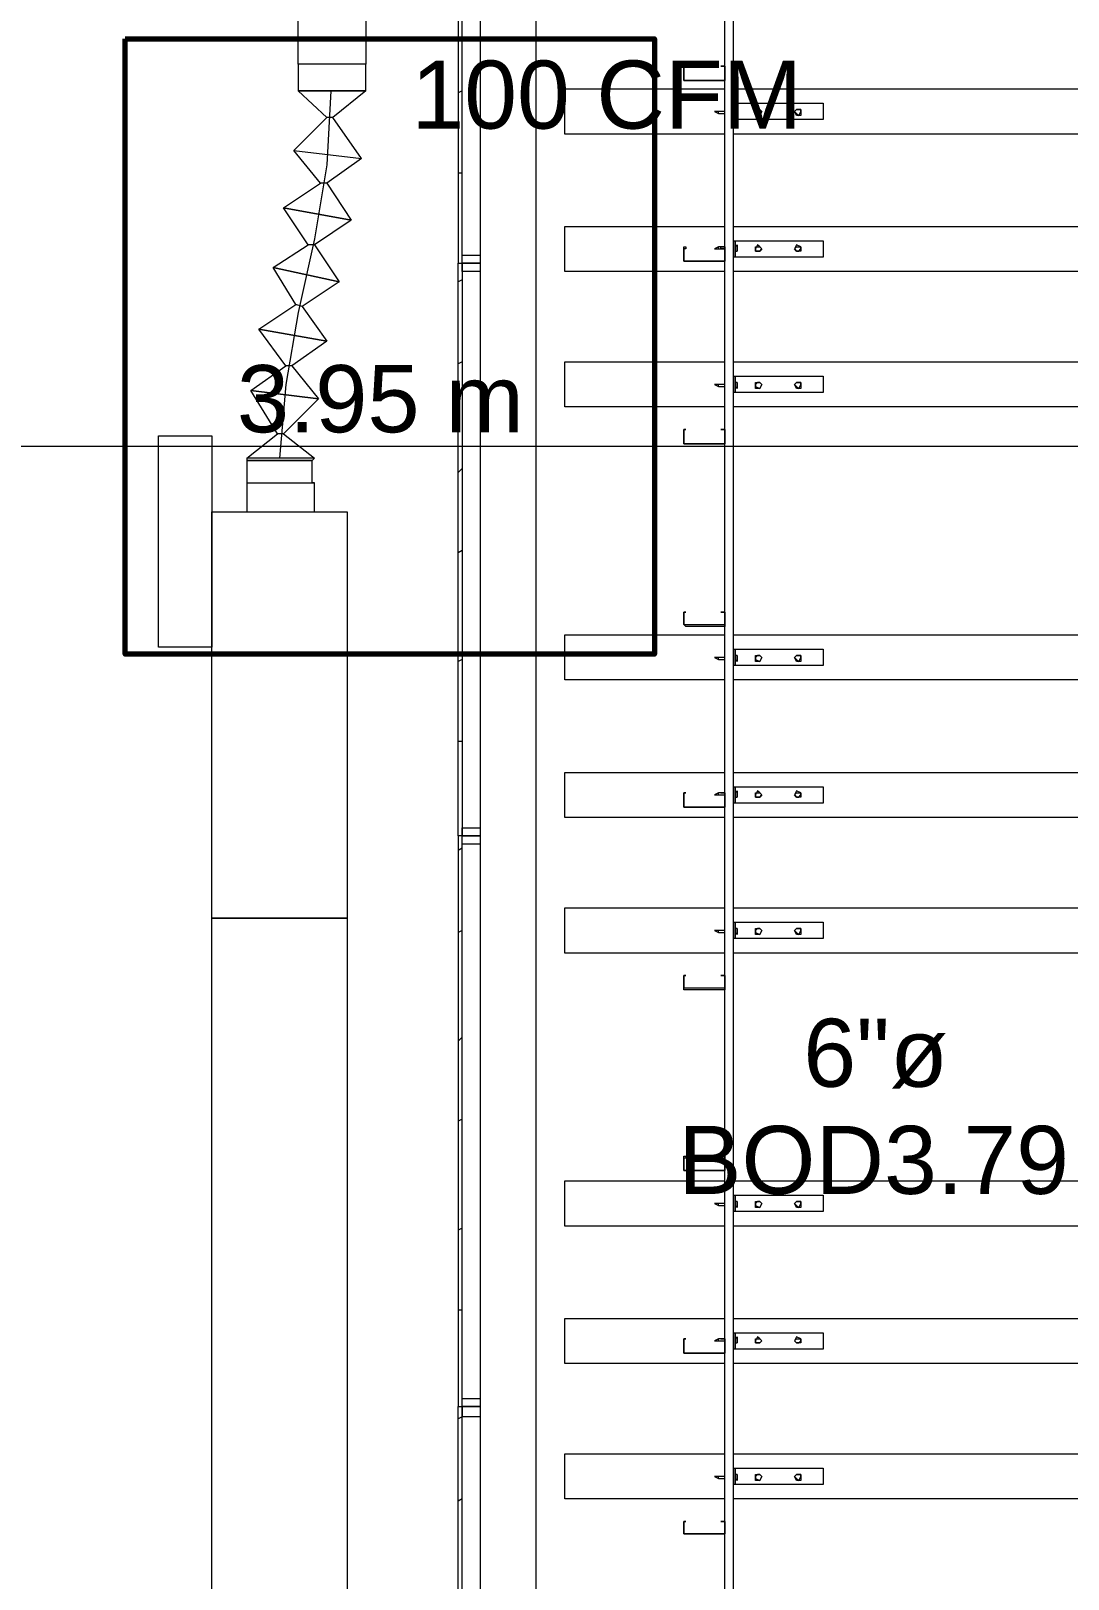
# Model space of a CAD drawing. Header units: metres. Extents: x -2 to 237, y -8 to 52.
# Drawn here: x 28.529 to 30.844, y 37.959 to 41.415 of the extents above; entities that cross this region are included whole.
import ezdxf

# ---------------------------------------------------------------- set-up
doc = ezdxf.new("R2010")
doc.units = ezdxf.units.M
doc.layers.add('HVAC - Ductos', color=5, linetype='Continuous', lineweight=0)
doc.layers.add('PDF2_Text', color=7, linetype='Continuous', lineweight=0)
doc.layers.add('PDF2_Geometry', color=7, linetype='Continuous', lineweight=0, true_color=0xaaaaaa)
doc.styles.add('PDF Helvetica', font='')
doc.styles.get('PDF Helvetica').set_extended_font_data('Helvetica')

msp = doc.modelspace()

# ---------------------------------------------------------------- linework, layer by layer
at = {"layer": 'HVAC - Ductos', "lineweight": 0}
for points in [[(29.276, 41.4414), (29.276, 41.3406), (29.2714, 41.3406), (29.2668, 41.3406), (29.253, 41.3406), (29.2393, 41.3406), (29.221, 41.3406), (29.198, 41.3406), (29.1797, 41.3406), (29.1614, 41.3406), (29.1476, 41.3406), (29.1339, 41.3406), (29.1248, 41.3406), (29.1248, 41.4414), (29.1339, 41.4414), (29.1476, 41.4414), (29.1614, 41.4414), (29.1797, 41.4414), (29.198, 41.4414), (29.221, 41.4414), (29.2393, 41.4414), (29.253, 41.4414), (29.2668, 41.4414), (29.2714, 41.4414)], [(29.1248, 41.281), (29.1339, 41.281), (29.1476, 41.281), (29.1614, 41.281), (29.1797, 41.281), (29.198, 41.281), (29.221, 41.281), (29.2393, 41.281), (29.253, 41.281), (29.2668, 41.281), (29.2714, 41.281), (29.276, 41.281), (29.2714, 41.281), (29.2668, 41.281), (29.253, 41.281), (29.2393, 41.281), (29.221, 41.281), (29.198, 41.281), (29.1797, 41.281), (29.1614, 41.281), (29.1476, 41.281), (29.1339, 41.281)], [(28.8132, 40.5113), (28.9323, 40.5113), (28.9323, 40.0394), (28.8132, 40.0394)], [(29.1568, 40.4563), (29.1476, 40.4563), (29.1385, 40.4563), (29.1202, 40.4563), (29.1018, 40.4563), (29.0835, 40.4563), (29.0651, 40.4563), (29.0469, 40.4563), (29.0331, 40.4563), (29.0193, 40.4563), (29.0147, 40.4563), (29.0102, 40.4563), (29.0147, 40.4563), (29.0193, 40.4563), (29.0331, 40.4563), (29.0469, 40.4563), (29.0651, 40.4563), (29.0835, 40.4563), (29.1018, 40.4563), (29.1202, 40.4563), (29.1385, 40.4563), (29.1476, 40.4563)], [(29.2347, 40.3418), (29.2347, 39.4346), (28.9323, 39.4346), (28.9323, 40.3418)], [(28.9323, 37.6019), (28.9323, 39.4346), (29.2347, 39.4346), (29.2347, 37.6019)]]:
    msp.add_lwpolyline(points, close=True, dxfattribs=at)
for points in [[(29.1889, 41.2215), (29.1248, 41.281), (29.276, 41.281), (29.276, 41.3406), (29.2714, 41.3406), (29.2668, 41.3406), (29.253, 41.3406), (29.2393, 41.3406), (29.221, 41.3406), (29.198, 41.3406), (29.1797, 41.3406), (29.1614, 41.3406), (29.1476, 41.3406), (29.1339, 41.3406), (29.1248, 41.3406), (29.1248, 41.281), (29.276, 41.281), (29.2026, 41.2215), (29.1889, 41.2215), (29.1156, 41.1481), (29.2668, 41.1298), (29.2026, 41.2215)], [(29.198, 41.281), (29.1889, 41.1161), (29.1614, 40.9511), (29.1248, 40.7862), (29.0973, 40.6259), (29.0835, 40.4609)], [(29.1889, 41.0749), (29.2438, 40.9924), (29.0927, 41.0198), (29.1751, 41.0749), (29.1156, 41.1481), (29.2668, 41.1298), (29.1889, 41.0749), (29.1751, 41.0749)], [(29.1614, 40.9374), (29.2164, 40.8549), (29.0697, 40.887), (29.1476, 40.9374), (29.0927, 41.0198), (29.2438, 40.9924), (29.1614, 40.9374), (29.1476, 40.9374)], [(29.1339, 40.8), (29.1889, 40.7221), (29.0377, 40.7495), (29.1202, 40.8046), (29.0697, 40.887), (29.2164, 40.8549), (29.1339, 40.8), (29.1202, 40.8046)], [(29.111, 40.6671), (29.1705, 40.5937), (29.0193, 40.6121), (29.0973, 40.6671), (29.0377, 40.7495), (29.1889, 40.7221), (29.111, 40.6671), (29.0973, 40.6671)], [(29.0927, 40.5159), (29.1614, 40.4609), (29.0102, 40.4609), (29.0789, 40.5159), (29.0193, 40.6121), (29.1705, 40.5937), (29.0927, 40.5159), (29.0789, 40.5159)], [(24.7996, 40.4884), (27.3333, 40.4884), (31.521, 40.4884)], [(29.1614, 40.3418), (29.1614, 40.4059), (29.1568, 40.4059), (29.1568, 40.4563), (29.1614, 40.4609), (29.1568, 40.4609), (29.1385, 40.4609), (29.1156, 40.4609), (29.0835, 40.4609), (29.056, 40.4609), (29.0285, 40.4609), (29.0147, 40.4609), (29.0102, 40.4609)], [(29.1614, 40.4609), (29.1568, 40.4609), (29.1385, 40.4609), (29.1156, 40.4609), (29.0835, 40.4609), (29.056, 40.4609), (29.0285, 40.4609), (29.0147, 40.4609), (29.0102, 40.4609), (29.0102, 40.4563), (29.0147, 40.4563), (29.0331, 40.4563), (29.056, 40.4563), (29.0835, 40.4563), (29.111, 40.4563), (29.1385, 40.4563), (29.1522, 40.4563), (29.1568, 40.4563), (29.1522, 40.4563), (29.1385, 40.4563), (29.111, 40.4563), (29.0835, 40.4563), (29.056, 40.4563), (29.0331, 40.4563), (29.0147, 40.4563), (29.0102, 40.4563), (29.0102, 40.4059), (29.0102, 40.3418), (29.0193, 40.3418), (29.0285, 40.3418), (29.0469, 40.3418), (29.0651, 40.3418), (29.0835, 40.3418), (29.1018, 40.3418), (29.1156, 40.3418), (29.1339, 40.3418), (29.1431, 40.3418), (29.1522, 40.3418), (29.1568, 40.3418)], [(29.0102, 40.4059), (29.0193, 40.4059), (29.0285, 40.4059), (29.0469, 40.4059), (29.0651, 40.4059), (29.0835, 40.4059), (29.1064, 40.4059), (29.1248, 40.4059), (29.1385, 40.4059), (29.1522, 40.4059), (29.1568, 40.4059), (29.1614, 40.4059)], [(29.0331, 40.4059), (29.0469, 40.4059), (29.0651, 40.4059), (29.0835, 40.4059), (29.1018, 40.4059), (29.1202, 40.4059), (29.1385, 40.4059), (29.1476, 40.4059)]]:
    msp.add_lwpolyline(points, dxfattribs=at)
at = {"layer": 'PDF2_Geometry', "lineweight": 0}
for points in [[(29.5325, 35.8517), (29.5325, 42.1745), (29.5325, 42.2981), (29.5325, 43.6452), (29.6562, 43.6452), (29.6562, 44.9235), (33.2024, 44.9235), (33.2024, 43.6452), (33.3262, 43.6452), (33.3262, 44.9235), (33.3262, 45.0471)], [(29.4913, 43.3703), (29.4913, 42.2111), (29.5325, 42.2111), (29.4913, 42.2111), (29.4913, 42.1928), (29.5325, 42.1928), (29.4913, 42.1928), (29.4913, 42.1745), (29.4821, 42.1745), (29.4821, 40.8962), (29.4913, 40.8962), (29.4913, 40.9144), (29.5325, 40.9144)], [(29.4821, 37.0658), (29.4821, 38.3441), (29.4913, 38.3441), (29.4913, 39.6179), (29.4821, 39.6179), (29.4821, 40.8962), (29.4913, 40.8962), (29.4913, 42.1745), (29.5325, 42.1745), (29.5325, 42.1653), (29.5325, 42.1745), (29.6562, 42.1745), (33.3262, 42.1745), (33.3262, 35.8517)], [(29.6562, 37.2583), (29.6562, 42.1745)], [(29.9906, 41.336), (29.9906, 41.336)], [(30.0686, 41.336), (30.0686, 41.336)], [(29.4913, 41.281), (29.4821, 41.2764)], [(30.0777, 41.1848), (29.7203, 41.1848), (29.7203, 41.2856), (30.0777, 41.2856)], [(30.0961, 41.2856), (32.7901, 41.2856)], [(30.0777, 41.2352), (30.064, 41.2352), (30.0549, 41.2352), (30.064, 41.2306), (30.0777, 41.2306)], [(30.064, 41.2306), (30.064, 41.2352)], [(30.0961, 41.2536), (30.1007, 41.2536), (30.2976, 41.2536), (30.2976, 41.2169), (30.1007, 41.2169), (30.0961, 41.2169)], [(30.1052, 41.2398), (30.1007, 41.2398)], [(30.1007, 41.2306), (30.1052, 41.226)], [(32.7901, 41.1848), (30.0961, 41.1848)], [(29.4913, 41.0977), (29.4821, 41.0977)], [(30.0777, 40.8778), (29.7203, 40.8778), (29.7203, 40.9787), (30.0777, 40.9787)], [(30.0961, 40.9787), (32.7901, 40.9787)], [(30.0777, 40.9328), (30.064, 40.9328), (30.0549, 40.9282), (30.064, 40.9282), (30.0777, 40.9282)], [(30.064, 40.9282), (30.064, 40.9328)], [(30.0961, 40.9466), (30.1007, 40.9466), (30.2976, 40.9466), (30.2976, 40.9099), (30.1007, 40.9099), (30.0961, 40.9099)], [(30.1052, 40.9374), (30.1007, 40.9328)], [(30.1007, 40.9236), (30.1052, 40.9236)], [(29.5325, 40.8778), (29.4913, 40.8778), (29.4913, 40.8962), (29.5325, 40.8962), (29.4913, 40.8962), (29.4913, 39.6179), (29.4821, 39.6179), (29.4821, 38.3441), (29.4913, 38.3441), (29.4913, 38.3625), (29.5325, 38.3625)], [(30.0777, 40.9008), (30.0777, 40.9008)], [(30.0777, 40.9008), (30.0777, 40.9008)], [(29.4913, 40.8595), (29.4821, 40.8549)], [(32.7901, 40.8778), (30.0961, 40.8778)], [(29.4913, 40.6762), (29.4821, 40.6717)], [(30.0777, 40.5755), (29.7203, 40.5755), (29.7203, 40.6762), (30.0777, 40.6762)], [(30.0961, 40.6762), (32.7901, 40.6762)], [(30.0961, 40.6441), (30.1007, 40.6441), (30.2976, 40.6441), (30.2976, 40.6075), (30.1007, 40.6075), (30.0961, 40.6075)], [(30.0777, 40.6259), (30.064, 40.6259), (30.0549, 40.6259), (30.064, 40.6213), (30.0777, 40.6213)], [(30.064, 40.6213), (30.064, 40.6259)], [(30.1052, 40.6304), (30.1007, 40.6304)], [(30.1007, 40.6213), (30.1052, 40.6167)], [(32.7901, 40.5755), (30.0961, 40.5755)], [(29.9906, 40.5251), (29.9906, 40.5251)], [(30.0686, 40.5251), (30.0686, 40.5251)], [(29.4913, 40.438), (29.4821, 40.4289)], [(29.4913, 40.2548), (29.4821, 40.2502)], [(29.9906, 40.1173), (29.9906, 40.1173)], [(30.0686, 40.1173), (30.0686, 40.1173)], [(30.0777, 40.0897), (30.0777, 40.0897)], [(30.0777, 39.9661), (29.7203, 39.9661), (29.7203, 40.0669), (30.0777, 40.0669)], [(30.0961, 40.0669), (32.7901, 40.0669)], [(30.0777, 40.0165), (30.064, 40.0165), (30.0549, 40.0165), (30.064, 40.0119), (30.0777, 40.0119)], [(30.064, 40.0119), (30.064, 40.0165)], [(30.0961, 40.0348), (30.1007, 40.0348), (30.2976, 40.0348), (30.2976, 39.9981), (30.1007, 39.9981), (30.0961, 39.9981)], [(30.1052, 40.0211), (30.1007, 40.0211)], [(29.4913, 40.0119), (29.4821, 40.0073)], [(30.1007, 40.0119), (30.1052, 40.0073)], [(32.7901, 39.9661), (30.0961, 39.9661)], [(29.4913, 39.8286), (29.4821, 39.8286)], [(30.0777, 39.6591), (29.7203, 39.6591), (29.7203, 39.7599), (30.0777, 39.7599)], [(30.0961, 39.7599), (32.7901, 39.7599)], [(29.9906, 39.7141), (29.9906, 39.7141)], [(30.0777, 39.7141), (30.064, 39.7141), (30.0549, 39.7095), (30.064, 39.7095), (30.0777, 39.7095)], [(30.064, 39.7095), (30.064, 39.7141)], [(30.0686, 39.7141), (30.0686, 39.7141)], [(30.0961, 39.7278), (30.1007, 39.7278), (30.2976, 39.7278), (30.2976, 39.6912), (30.1007, 39.6912), (30.0961, 39.6912)], [(30.1052, 39.7186), (30.1007, 39.7141)], [(30.1007, 39.7049), (30.1052, 39.7049)], [(30.0777, 39.682), (30.0777, 39.682)], [(30.0777, 39.682), (30.0777, 39.682)], [(29.5325, 39.5996), (29.4913, 39.5996), (29.4913, 39.6179), (29.5325, 39.6179), (29.4913, 39.6179), (29.4913, 39.6362), (29.5325, 39.6362)], [(32.7901, 39.6591), (30.0961, 39.6591)], [(29.4913, 39.5904), (29.4821, 39.5858)], [(30.0777, 39.3567), (29.7203, 39.3567), (29.7203, 39.4575), (30.0777, 39.4575)], [(30.0961, 39.4575), (32.7901, 39.4575)], [(29.4913, 39.4071), (29.4821, 39.4025)], [(30.0777, 39.4071), (30.064, 39.4071), (30.0549, 39.4071), (30.064, 39.4025), (30.0777, 39.4025)], [(30.064, 39.4025), (30.064, 39.4071)], [(30.0961, 39.4255), (30.1007, 39.4255), (30.2976, 39.4255), (30.2976, 39.3888), (30.1007, 39.3888), (30.0961, 39.3888)], [(30.1052, 39.4117), (30.1007, 39.4117)], [(30.1007, 39.4025), (30.1052, 39.3979)], [(32.7901, 39.3567), (30.0961, 39.3567)], [(29.9906, 39.3063), (29.9906, 39.3063)], [(30.0686, 39.3063), (30.0686, 39.3063)], [(30.0777, 39.2788), (30.0777, 39.2788)], [(29.4913, 39.1688), (29.4821, 39.1597)], [(29.4913, 38.9856), (29.4821, 38.981)], [(30.0777, 38.7473), (29.7203, 38.7473), (29.7203, 38.8481), (30.0777, 38.8481)], [(30.0777, 38.8711), (30.0777, 38.8711)], [(30.0777, 38.8711), (30.0777, 38.8711)], [(30.0961, 38.8481), (32.7901, 38.8481)], [(30.0961, 38.8161), (30.1007, 38.8161), (30.2976, 38.8161), (30.2976, 38.7795), (30.1007, 38.7795), (30.0961, 38.7795)], [(30.0777, 38.7977), (30.064, 38.7977), (30.0549, 38.7977), (30.064, 38.7931), (30.0777, 38.7931)], [(30.064, 38.7977), (30.064, 38.7977)], [(30.064, 38.7931), (30.064, 38.7977)], [(30.1052, 38.8023), (30.1007, 38.8023)], [(30.1007, 38.7931), (30.1052, 38.7886)], [(29.4913, 38.7428), (29.4821, 38.7382)], [(32.7901, 38.7473), (30.0961, 38.7473)], [(29.4913, 38.5595), (29.4821, 38.5595)], [(30.0777, 38.4403), (29.7203, 38.4403), (29.7203, 38.5412), (30.0777, 38.5412)], [(30.0961, 38.5412), (32.7901, 38.5412)], [(29.9906, 38.4954), (29.9906, 38.4954)], [(30.0777, 38.4954), (30.064, 38.4954), (30.0549, 38.4908), (30.064, 38.4908), (30.0777, 38.4908)], [(30.064, 38.4908), (30.064, 38.4954)], [(30.0686, 38.4954), (30.0686, 38.4954)], [(30.0961, 38.5091), (30.1007, 38.5091), (30.2976, 38.5091), (30.2976, 38.4724), (30.1007, 38.4724), (30.0961, 38.4724)], [(30.1052, 38.5), (30.1007, 38.4954)], [(30.064, 38.4908), (30.064, 38.4908)], [(30.1007, 38.4862), (30.1052, 38.4862)], [(32.7901, 38.4403), (30.0961, 38.4403)], [(29.4821, 36.8597), (29.4821, 37.0658), (29.4913, 37.0658), (29.4913, 38.3441), (29.5325, 38.3441), (29.4913, 38.3441), (29.4913, 38.3213), (29.4821, 38.3167)], [(29.5325, 38.3213), (29.4913, 38.3213)], [(30.0777, 38.138), (29.7203, 38.138), (29.7203, 38.2388), (30.0777, 38.2388)], [(30.0961, 38.2388), (32.7901, 38.2388)], [(30.0777, 38.1884), (30.064, 38.1884), (30.0549, 38.1884), (30.064, 38.1838), (30.0777, 38.1838)], [(30.064, 38.1884), (30.064, 38.1884)], [(30.064, 38.1838), (30.064, 38.1884)], [(30.0961, 38.2067), (30.1007, 38.2067), (30.2976, 38.2067), (30.2976, 38.17), (30.1007, 38.17), (30.0961, 38.17)], [(30.1052, 38.193), (30.1007, 38.193)], [(30.1007, 38.1838), (30.1052, 38.1792)], [(29.4913, 38.138), (29.4821, 38.1334)], [(32.7901, 38.138), (30.0961, 38.138)], [(29.9906, 38.0876), (29.9906, 38.0876)], [(30.0686, 38.0876), (30.0686, 38.0876)], [(30.0777, 38.0601), (30.0777, 38.0601)], [(30.0777, 38.0601), (30.0777, 38.0601)]]:
    msp.add_lwpolyline(points, dxfattribs=at)
for points in [[(30.0777, 42.1653), (30.0961, 42.1653), (30.0961, 37.2583), (30.0777, 37.2583)], [(29.9861, 41.3085), (29.9861, 41.3039), (29.9906, 41.3039), (30.0777, 41.3039), (30.0777, 41.3085), (30.0777, 41.336), (30.0686, 41.336), (30.0777, 41.336), (30.0777, 41.3085), (30.0777, 41.3039), (29.9906, 41.3039), (29.9861, 41.3039), (29.9861, 41.3085), (29.9861, 41.336)], [(29.9906, 41.336), (29.9861, 41.336)], [(30.1007, 41.2536), (30.1007, 41.2169)], [(30.1052, 41.2352), (30.1052, 41.2306), (30.1052, 41.226), (30.1052, 41.2306), (30.1052, 41.2352), (30.1052, 41.2398), (30.1052, 41.2352), (30.1052, 41.226), (30.1052, 41.2352), (30.1052, 41.2398)], [(30.1465, 41.2352), (30.1465, 41.2306), (30.1556, 41.226), (30.1602, 41.2352), (30.1556, 41.2398), (30.1511, 41.2398)], [(30.1602, 41.2352), (30.1556, 41.226), (30.1465, 41.226), (30.1465, 41.2352), (30.1465, 41.2398), (30.1556, 41.2398)], [(30.2335, 41.2352), (30.2381, 41.2306), (30.2427, 41.226), (30.2473, 41.2352), (30.2473, 41.2398), (30.2381, 41.2398)], [(30.2473, 41.2352), (30.2473, 41.226), (30.2381, 41.226), (30.2335, 41.2352), (30.2381, 41.2398), (30.2473, 41.2398)], [(29.9906, 40.9328), (29.9906, 40.9282), (29.9861, 40.9282), (29.9861, 40.9008), (29.9906, 40.9008), (30.0777, 40.9008), (30.0777, 40.9282), (30.0686, 40.9282), (30.0686, 40.9328), (30.0777, 40.9328), (30.0777, 40.9008), (29.9906, 40.9008), (29.9861, 40.9008), (29.9861, 40.9328)], [(30.1007, 40.9466), (30.1007, 40.9099)], [(30.1052, 40.9282), (30.1052, 40.9236), (30.1052, 40.9282), (30.1052, 40.9328), (30.1052, 40.9374), (30.1052, 40.9328), (30.1052, 40.9282), (30.1052, 40.9236), (30.1052, 40.9282), (30.1052, 40.9328)], [(30.1465, 40.9282), (30.1465, 40.9236), (30.1556, 40.9236), (30.1602, 40.9282), (30.1556, 40.9328), (30.1511, 40.9374)], [(30.1602, 40.9282), (30.1556, 40.9236), (30.1465, 40.9236), (30.1465, 40.9282), (30.1465, 40.9328), (30.1556, 40.9328)], [(30.2335, 40.9282), (30.2381, 40.9236), (30.2427, 40.9236), (30.2473, 40.9282), (30.2473, 40.9328), (30.2381, 40.9374)], [(30.2473, 40.9282), (30.2473, 40.9236), (30.2381, 40.9236), (30.2335, 40.9282), (30.2381, 40.9328), (30.2473, 40.9328)], [(30.1007, 40.6441), (30.1007, 40.6075)], [(30.1052, 40.6259), (30.1052, 40.6213), (30.1052, 40.6167), (30.1052, 40.6213), (30.1052, 40.6259), (30.1052, 40.6304), (30.1052, 40.6259), (30.1052, 40.6167), (30.1052, 40.6259), (30.1052, 40.6304)], [(30.1465, 40.6259), (30.1465, 40.6213), (30.1556, 40.6167), (30.1602, 40.6259), (30.1556, 40.6304), (30.1511, 40.6304)], [(30.1602, 40.6259), (30.1556, 40.6167), (30.1465, 40.6167), (30.1465, 40.6259), (30.1465, 40.6304), (30.1556, 40.6304)], [(30.2335, 40.6259), (30.2381, 40.6213), (30.2427, 40.6167), (30.2473, 40.6259), (30.2473, 40.6304), (30.2381, 40.6304)], [(30.2473, 40.6259), (30.2473, 40.6167), (30.2381, 40.6167), (30.2335, 40.6259), (30.2381, 40.6304), (30.2473, 40.6304)], [(29.9861, 40.4975), (29.9861, 40.493), (29.9906, 40.493), (30.0777, 40.493), (30.0777, 40.4975), (30.0777, 40.5251), (30.0686, 40.5251), (30.0777, 40.5251), (30.0777, 40.4975), (30.0777, 40.493), (29.9906, 40.493), (29.9861, 40.493), (29.9861, 40.4975), (29.9861, 40.5251)], [(29.9906, 40.5251), (29.9861, 40.5251)], [(29.9861, 40.0897), (29.9906, 40.0897), (30.0777, 40.0897), (30.0777, 40.1173), (30.0686, 40.1173), (30.0777, 40.1173), (30.0777, 40.0897), (30.0777, 40.0852), (29.9906, 40.0852), (29.9861, 40.0897), (29.9861, 40.1173)], [(29.9906, 40.1173), (29.9861, 40.1173)], [(30.1007, 40.0348), (30.1007, 39.9981)], [(30.1052, 40.0165), (30.1052, 40.0119), (30.1052, 40.0073), (30.1052, 40.0119), (30.1052, 40.0165), (30.1052, 40.0211), (30.1052, 40.0165), (30.1052, 40.0073), (30.1052, 40.0165), (30.1052, 40.0211)], [(30.1465, 40.0165), (30.1465, 40.0119), (30.1556, 40.0073), (30.1602, 40.0165), (30.1556, 40.0211), (30.1511, 40.0211)], [(30.1602, 40.0165), (30.1556, 40.0073), (30.1465, 40.0073), (30.1465, 40.0165), (30.1465, 40.0211), (30.1556, 40.0211)], [(30.2335, 40.0165), (30.2381, 40.0119), (30.2427, 40.0073), (30.2473, 40.0165), (30.2473, 40.0211), (30.2381, 40.0211)], [(30.2473, 40.0165), (30.2473, 40.0073), (30.2381, 40.0073), (30.2335, 40.0165), (30.2381, 40.0211), (30.2473, 40.0211)], [(29.9861, 39.682), (29.9906, 39.682), (30.0777, 39.682), (30.0777, 39.7141), (30.0686, 39.7141), (30.0777, 39.7141), (30.0777, 39.682), (29.9906, 39.682), (29.9861, 39.682), (29.9861, 39.7141)], [(29.9906, 39.7141), (29.9861, 39.7141)], [(30.1007, 39.7278), (30.1007, 39.6912)], [(30.1052, 39.7095), (30.1052, 39.7049), (30.1052, 39.7095), (30.1052, 39.7141), (30.1052, 39.7186), (30.1052, 39.7141), (30.1052, 39.7095), (30.1052, 39.7049), (30.1052, 39.7095), (30.1052, 39.7141)], [(30.1465, 39.7095), (30.1465, 39.7049), (30.1556, 39.7049), (30.1602, 39.7095), (30.1556, 39.7141), (30.1511, 39.7186)], [(30.1602, 39.7095), (30.1556, 39.7049), (30.1465, 39.7049), (30.1465, 39.7095), (30.1465, 39.7141), (30.1556, 39.7141)], [(30.2335, 39.7095), (30.2381, 39.7049), (30.2427, 39.7049), (30.2473, 39.7095), (30.2473, 39.7141), (30.2381, 39.7186)], [(30.2473, 39.7095), (30.2473, 39.7049), (30.2381, 39.7049), (30.2335, 39.7095), (30.2381, 39.7141), (30.2473, 39.7141)], [(30.1007, 39.4255), (30.1007, 39.3888)], [(30.1052, 39.4071), (30.1052, 39.3979), (30.1052, 39.4071), (30.1052, 39.4117), (30.1052, 39.4071), (30.1052, 39.3979), (30.1052, 39.4071), (30.1052, 39.4117)], [(30.1465, 39.4071), (30.1465, 39.4025), (30.1556, 39.3979), (30.1602, 39.4071), (30.1556, 39.4117), (30.1511, 39.4117)], [(30.1602, 39.4071), (30.1556, 39.3979), (30.1465, 39.3979), (30.1465, 39.4071), (30.1465, 39.4117), (30.1556, 39.4117)], [(30.2335, 39.4071), (30.2381, 39.4025), (30.2427, 39.3979), (30.2473, 39.4071), (30.2473, 39.4117), (30.2381, 39.4117)], [(30.2473, 39.4071), (30.2473, 39.3979), (30.2381, 39.3979), (30.2335, 39.4071), (30.2381, 39.4117), (30.2473, 39.4117)], [(29.9861, 39.2788), (29.9906, 39.2788), (30.0777, 39.2788), (30.0777, 39.3063), (30.0686, 39.3063), (30.0777, 39.3063), (30.0777, 39.2788), (30.0777, 39.2742), (29.9906, 39.2742), (29.9861, 39.2742), (29.9861, 39.2788), (29.9861, 39.3063)], [(29.9906, 39.3063), (29.9861, 39.3063)], [(29.9906, 38.9031), (29.9906, 38.8985), (29.9861, 38.8985), (29.9861, 38.8711), (29.9906, 38.8711), (30.0777, 38.8711), (30.0777, 38.8985), (30.0686, 38.8985), (30.0686, 38.9031), (30.0777, 38.9031), (30.0777, 38.8711), (29.9906, 38.8711), (29.9861, 38.8711), (29.9861, 38.9031)], [(30.1007, 38.8161), (30.1007, 38.7795)], [(30.1052, 38.7977), (30.1052, 38.8023), (30.1052, 38.7977), (30.1052, 38.7931), (30.1052, 38.7886), (30.1052, 38.7931), (30.1052, 38.7977), (30.1052, 38.8023), (30.1052, 38.7977), (30.1052, 38.7886)], [(30.1602, 38.7977), (30.1556, 38.8023), (30.1511, 38.8023), (30.1465, 38.7977), (30.1465, 38.7931), (30.1556, 38.7886)], [(30.1465, 38.7977), (30.1465, 38.8023), (30.1556, 38.8023), (30.1602, 38.7977), (30.1556, 38.7886), (30.1465, 38.7886)], [(30.2473, 38.7977), (30.2473, 38.8023), (30.2381, 38.8023), (30.2335, 38.7977), (30.2381, 38.7931), (30.2427, 38.7886)], [(30.2335, 38.7977), (30.2381, 38.8023), (30.2473, 38.8023), (30.2473, 38.7977), (30.2473, 38.7886), (30.2381, 38.7886)], [(29.9861, 38.4679), (29.9861, 38.4633), (29.9906, 38.4633), (30.0777, 38.4633), (30.0777, 38.4679), (30.0777, 38.4954), (30.0686, 38.4954), (30.0777, 38.4954), (30.0777, 38.4679), (30.0777, 38.4633), (29.9906, 38.4633), (29.9861, 38.4633), (29.9861, 38.4679), (29.9861, 38.4954)], [(29.9906, 38.4954), (29.9861, 38.4954)], [(30.1007, 38.5091), (30.1007, 38.4724)], [(30.1052, 38.4908), (30.1052, 38.4954), (30.1052, 38.5), (30.1052, 38.4954), (30.1052, 38.4908), (30.1052, 38.4862), (30.1052, 38.4908), (30.1052, 38.4954), (30.1052, 38.4908), (30.1052, 38.4862)], [(30.1602, 38.4908), (30.1556, 38.4954), (30.1511, 38.5), (30.1465, 38.4908), (30.1465, 38.4862), (30.1556, 38.4862)], [(30.1465, 38.4908), (30.1465, 38.4954), (30.1556, 38.4954), (30.1602, 38.4908), (30.1556, 38.4862), (30.1465, 38.4862)], [(30.2473, 38.4908), (30.2473, 38.4954), (30.2381, 38.5), (30.2335, 38.4908), (30.2381, 38.4862), (30.2427, 38.4862)], [(30.2335, 38.4908), (30.2381, 38.4954), (30.2473, 38.4954), (30.2473, 38.4908), (30.2473, 38.4862), (30.2381, 38.4862)], [(30.1007, 38.2067), (30.1007, 38.17)], [(30.1052, 38.1884), (30.1052, 38.193), (30.1052, 38.1884), (30.1052, 38.1838), (30.1052, 38.1792), (30.1052, 38.1838), (30.1052, 38.1884), (30.1052, 38.193), (30.1052, 38.1884), (30.1052, 38.1792)], [(30.1602, 38.1884), (30.1556, 38.193), (30.1511, 38.193), (30.1465, 38.1884), (30.1465, 38.1838), (30.1556, 38.1792)], [(30.1465, 38.1884), (30.1465, 38.193), (30.1556, 38.193), (30.1602, 38.1884), (30.1556, 38.1792), (30.1465, 38.1792)], [(30.2473, 38.1884), (30.2473, 38.193), (30.2381, 38.193), (30.2335, 38.1884), (30.2381, 38.1838), (30.2427, 38.1792)], [(30.2335, 38.1884), (30.2381, 38.193), (30.2473, 38.193), (30.2473, 38.1884), (30.2473, 38.1792), (30.2381, 38.1792)], [(29.9861, 38.0601), (29.9906, 38.0601), (30.0777, 38.0601), (30.0777, 38.0876), (30.0686, 38.0876), (30.0777, 38.0876), (30.0777, 38.0601), (29.9906, 38.0601), (29.9861, 38.0601), (29.9861, 38.0876)], [(29.9906, 38.0876), (29.9861, 38.0876)]]:
    msp.add_lwpolyline(points, close=True, dxfattribs=at)
at = {"layer": 'PDF2_Geometry', "color": 232, "lineweight": 70, "true_color": 0xe91e64}
msp.add_lwpolyline([(28.7392, 41.3975), (29.921, 41.3975), (29.921, 40.0241), (28.7392, 40.0241)], close=True, dxfattribs=at)

# ---------------------------------------------------------------- texts
at = {"layer": 'PDF2_Text', "lineweight": 0, "attachment_point": 4, "style": 'PDF Helvetica'}
for s, insert, char_height in [('100 CFM', (29.3778, 41.2717), 0.1519), ('3.95 m', (28.9884, 40.5929), 0.15002), ('6"ø', (30.253, 39.132), 0.1519), ('BOD3.79', (29.9735, 38.8938), 0.1519)]:
    msp.add_mtext(s, dxfattribs=dict(at, insert=insert, char_height=char_height))

doc.saveas('drawing.dxf')
